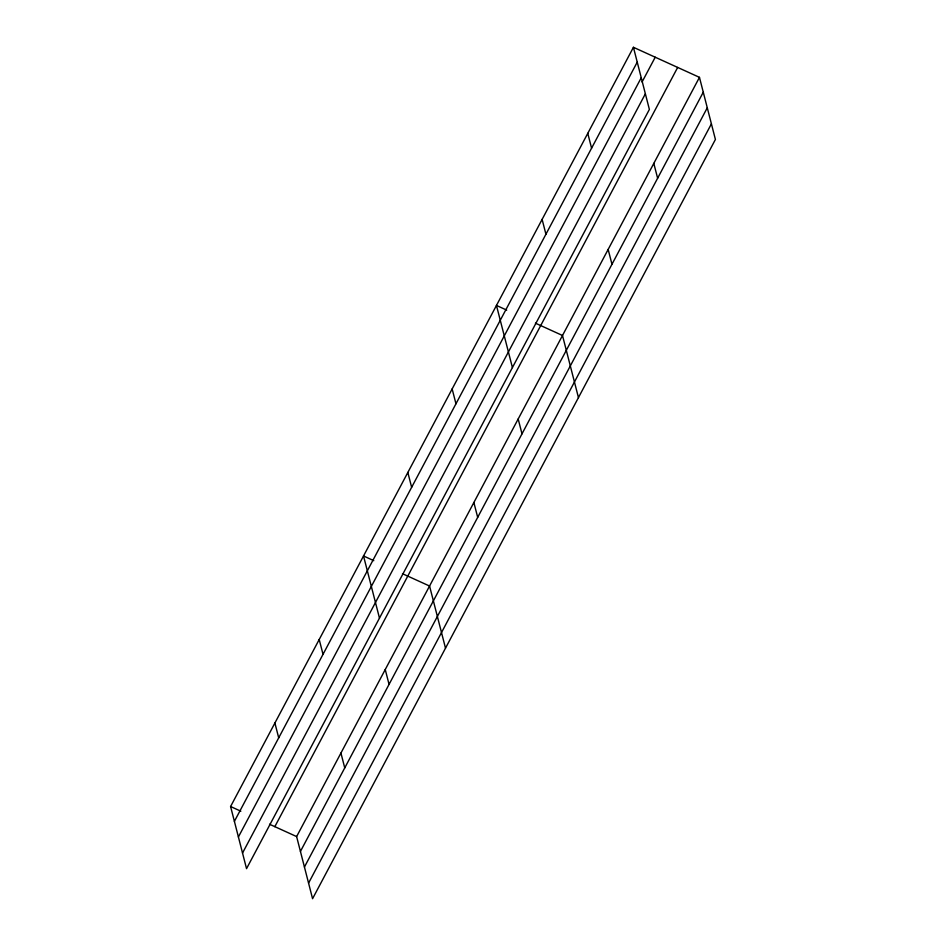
<?xml version="1.0" encoding="UTF-8"?>
<svg xmlns="http://www.w3.org/2000/svg" width="946" height="946" viewBox="0 0 946 946"><rect width="100%" height="100%" fill="white"/><g stroke="black" fill="none" stroke-linecap="round" stroke-linejoin="round"><path stroke-width="1.42" d="M633.43 47.3L649.382 109.429L246.539 868.653L230.588 806.524L633.43 47.3L699.461 77.347L715.413 139.476L312.57 898.7L296.618 836.571L699.461 77.347M234.395 821.365L637.237 62.14M238.404 836.962L641.246 77.738M642.074 81.983L655.223 57.221M242.531 853.044L645.373 93.82M274.825 826.662L677.667 67.438M300.438 851.412L703.28 92.188M304.435 867.021L707.277 107.797M308.573 883.091L711.404 123.867M506.713 310.099L496.461 305.44L512.413 367.568M535.424 323.165L562.503 335.487L578.455 397.616M373.776 560.647L363.524 555.976L379.476 618.105M402.488 573.714L429.567 586.035L445.507 648.152M230.588 806.524L240.84 811.195M269.551 824.25L296.618 836.571M653.804 163.398L657.624 178.226M587.773 133.351L591.581 148.179M608.16 249.437L611.967 264.277M542.117 219.389L545.925 234.23M518.183 418.995L521.991 433.836M452.153 388.948L455.96 403.788M473.875 502.515L477.683 517.356M407.832 472.468L411.64 487.308M385.247 669.543L389.054 684.384M319.204 639.496L323.024 654.336M340.938 753.063L344.746 767.892M274.896 723.016L278.703 737.845"/></g></svg>
